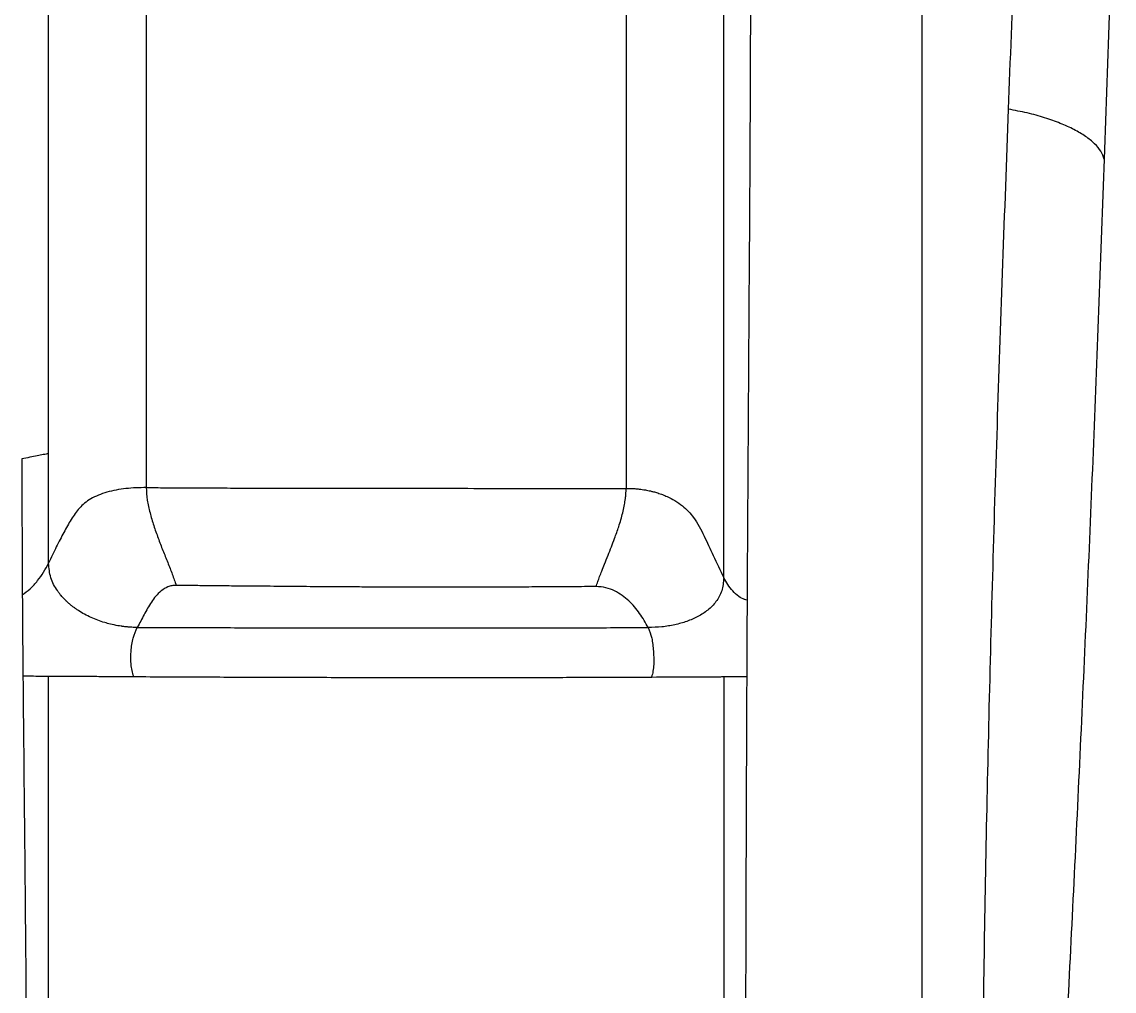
# Model space of a CAD drawing. Extents: x 943 to 1030, y 781 to 934.
# Drawn here: x 1010.1 to 1020.29, y 828.43 to 837.47 of the extents above; entities that cross this region are included whole.
import ezdxf

# ---------------------------------------------------------------- set-up
doc = ezdxf.new("R2010")
doc.units = 0
doc.header["$MEASUREMENT"] = 0
doc.layers.add('1', color=4, linetype='Continuous')

# ---------------------------------------------------------------- blocks, each defined once
blk = doc.blocks.new('AIRA')
at = {"layer": '1', "color": 3, "linetype": 'Continuous', "lineweight": 25}
for p, q in [((67.171, 29.254), (67.171, 30.276)), ((66.921, 30.227), (66.926, 28.958))]:
    blk.add_line(p, q, dxfattribs=at)
for points, knots in [([(68.082, 44.04), (68.082, 43.867), (68.082, 43.521), (68.082, 42.999), (68.082, 42.477), (68.082, 42.04), (68.082, 41.687), (68.082, 41.418), (68.082, 41.149), (68.082, 40.882), (68.082, 40.616), (68.082, 40.384), (68.082, 40.188), (68.082, 40.025), (68.082, 39.862), (68.082, 39.708), (68.082, 39.574), (68.082, 39.453), (68.082, 39.326), (68.082, 39.167), (68.082, 38.97), (68.082, 38.747), (68.082, 38.52), (68.082, 38.257), (68.082, 37.971), (68.082, 37.662), (68.082, 37.385), (68.082, 37.14), (68.082, 36.926), (68.082, 36.748), (68.082, 36.587), (68.082, 36.419), (68.082, 36.222), (68.082, 35.992), (68.082, 35.78), (68.082, 35.601), (68.082, 35.47), (68.082, 35.35), (68.082, 35.241), (68.082, 35.144), (68.082, 35.058), (68.082, 34.955), (68.082, 34.816), (68.082, 34.62), (68.082, 34.394), (68.082, 34.141), (68.082, 33.88), (68.082, 33.687), (68.082, 33.572), (68.082, 33.535), (68.082, 33.497), (68.082, 33.458), (68.082, 33.419), (68.082, 33.368), (68.082, 33.291), (68.082, 33.184), (68.082, 33.05), (68.082, 32.891), (68.082, 32.703), (68.082, 32.496), (68.082, 32.273), (68.082, 32.102), (68.082, 31.985), (68.082, 31.927), (68.082, 31.868), (68.082, 31.808), (68.082, 31.746), (68.082, 31.684), (68.082, 31.521), (68.082, 31.247), (68.082, 30.85), (68.082, 30.418), (68.082, 30.116), (68.082, 29.959)], [0, 0, 0, 0, 0.034549, 0.069099, 0.103651, 0.138202, 0.156302, 0.174403, 0.192505, 0.210605, 0.228706, 0.246807, 0.258016, 0.269225, 0.280434, 0.291643, 0.301367, 0.308342, 0.316839, 0.327989, 0.341794, 0.358253, 0.375213, 0.38986, 0.414279, 0.43647, 0.456434, 0.47417, 0.489679, 0.502961, 0.512871, 0.52506, 0.539527, 0.556273, 0.575616, 0.586111, 0.595776, 0.604611, 0.612615, 0.61979, 0.626134, 0.631649, 0.642587, 0.657041, 0.67501, 0.692821, 0.713112, 0.73302, 0.735769, 0.738551, 0.741367, 0.744215, 0.747096, 0.75001, 0.755572, 0.764178, 0.773758, 0.785485, 0.79936, 0.815382, 0.831257, 0.848795, 0.852961, 0.85721, 0.861544, 0.865961, 0.870461, 0.875046, 0.879714, 0.90618, 0.935049, 0.966322, 1, 1, 1, 1]), ([(72.559, 44.067), (72.559, 43.887), (72.559, 43.527), (72.559, 42.984), (72.559, 42.443), (72.559, 41.903), (72.559, 41.368), (72.559, 40.837), (72.559, 40.241), (72.559, 39.583), (72.559, 38.867), (72.559, 38.159), (72.559, 37.46), (72.559, 36.67), (72.559, 35.789), (72.559, 34.819), (72.559, 33.854), (72.559, 32.889), (72.559, 31.92), (72.559, 30.945), (72.559, 30.283), (72.559, 29.952)], [0, 0, 0, 0, 0.035708, 0.071417, 0.107127, 0.142838, 0.17855, 0.214264, 0.249978, 0.299976, 0.349976, 0.399976, 0.449978, 0.499979, 0.57141, 0.642842, 0.714275, 0.785707, 0.85714, 0.928571, 1, 1, 1, 1]), ([(67.171, 30.276), (67.171, 31.003), (67.171, 32.458), (67.171, 34.212), (67.171, 35.536), (67.171, 36.421), (67.171, 37.314), (67.171, 38.217), (67.171, 38.828), (67.171, 39.133)], [0, 0, 0, 0, 0.2500053, 0.500008, 0.60001, 0.7000117, 0.8000094, 0.9000056, 1, 1, 1, 1]), ([(76.226, 36.282), (76.218, 36.047), (76.202, 35.577), (76.168, 34.644), (76.142, 33.951), (76.125, 33.489)], [0, 0, 0, 0, 0.25, 0.500002, 1, 1, 1, 1]), ([(77.112, 35.894), (77.105, 35.653), (77.091, 35.169), (77.06, 34.211), (77.036, 33.499), (77.019, 33.024)], [0, 0, 0, 0, 0.249999, 0.500004, 1, 1, 1, 1]), ([(73.471, 29.117), (73.471, 29.125), (73.471, 29.158), (73.471, 29.232), (73.471, 29.327), (73.471, 29.431), (73.471, 29.532), (73.471, 29.647), (73.471, 29.774), (73.471, 29.891), (73.471, 30.092), (73.471, 30.356), (73.471, 30.706), (73.471, 30.994), (73.471, 31.241), (73.471, 31.442), (73.471, 31.643), (73.471, 31.845), (73.471, 32.046), (73.471, 32.266), (73.471, 32.511), (73.471, 32.786), (73.471, 33.077), (73.471, 33.385), (73.471, 33.7), (73.471, 34.376), (73.471, 34.947), (73.471, 35.415)], [0, 0, 0, 0, 0.003792, 0.01582, 0.035454, 0.049395, 0.065607, 0.08409, 0.104844, 0.126609, 0.139994, 0.201262, 0.253605, 0.307505, 0.339588, 0.371671, 0.403754, 0.435836, 0.467919, 0.500001, 0.541033, 0.584651, 0.630856, 0.679648, 0.731027, 0.780005, 1, 1, 1, 1]), ([(73.721, 35.358), (73.72, 34.812), (73.718, 33.719), (73.708, 32.1), (73.697, 30.493), (73.691, 29.437), (73.688, 28.908)], [0, 0, 0, 0, 0.25, 0.5, 0.75, 1, 1, 1, 1]), ([(75.321, 22.362), (75.321, 22.856), (75.321, 23.844), (75.321, 25.36), (75.321, 26.9), (75.321, 28.465), (75.321, 30.053), (75.321, 31.663), (75.321, 33.293), (75.321, 34.395), (75.321, 34.945)], [0, 0, 0, 0, 0.125, 0.25, 0.375, 0.5, 0.624999, 0.749999, 0.874999, 1, 1, 1, 1]), ([(76.125, 33.489), (76.107, 33.008), (76.071, 32.045), (76.022, 30.621), (75.978, 29.213), (75.942, 27.823), (75.912, 26.452), (75.89, 25.1), (75.875, 23.766), (75.871, 22.894), (75.869, 22.458)], [0, 0, 0, 0, 0.125, 0.25, 0.375, 0.5, 0.624999, 0.75, 0.875, 1, 1, 1, 1]), ([(77.019, 33.024), (77.011, 33.048), (76.995, 33.097), (76.933, 33.168), (76.849, 33.236), (76.741, 33.3), (76.613, 33.358), (76.467, 33.411), (76.304, 33.456), (76.185, 33.478), (76.125, 33.489)], [0, 0, 0, 0, 0.124981, 0.249977, 0.374975, 0.5, 0.625025, 0.750022, 0.875018, 1, 1, 1, 1]), ([(77.019, 33.024), (77.003, 32.579), (76.971, 31.689), (76.92, 30.37), (76.865, 29.067), (76.808, 27.78), (76.748, 26.509), (76.686, 25.256), (76.62, 24.019), (76.575, 23.208), (76.553, 22.803)], [0, 0, 0, 0, 0.125, 0.25, 0.374999, 0.499999, 0.624999, 0.749999, 0.874999, 1, 1, 1, 1]), ([(67.171, 30.276), (67.155, 30.273), (67.124, 30.267), (67.065, 30.255), (66.999, 30.242), (66.947, 30.232), (66.921, 30.227)], [0, 0, 0, 0, 0.25004, 0.50015, 0.750199, 1, 1, 1, 1]), ([(68.082, 29.959), (68.019, 29.958), (67.923, 29.956), (67.801, 29.937), (67.714, 29.917), (67.634, 29.889), (67.564, 29.855), (67.506, 29.814), (67.442, 29.753), (67.38, 29.664), (67.314, 29.543), (67.244, 29.409), (67.195, 29.306), (67.171, 29.254)], [0, 0, 0, 0, 0.124965, 0.187481, 0.249985, 0.312471, 0.374949, 0.437448, 0.499971, 0.624983, 0.750037, 0.875055, 1, 1, 1, 1]), ([(68.082, 29.959), (68.142, 29.959), (68.272, 29.958), (68.482, 29.957), (68.716, 29.956), (68.952, 29.955), (69.168, 29.954), (69.354, 29.954), (69.523, 29.954), (69.688, 29.954), (69.854, 29.953), (70.008, 29.953), (70.156, 29.953), (70.418, 29.953), (70.786, 29.953), (71.252, 29.952), (71.694, 29.952), (72.132, 29.952), (72.417, 29.952), (72.559, 29.952)], [0, 0, 0, 0, 0.039572, 0.086049, 0.139353, 0.194278, 0.241611, 0.281343, 0.316691, 0.353375, 0.390032, 0.426679, 0.454724, 0.488289, 0.599923, 0.700061, 0.800259, 0.900143, 1, 1, 1, 1]), ([(68.082, 29.959), (68.084, 29.92), (68.089, 29.843), (68.116, 29.724), (68.151, 29.605), (68.193, 29.488), (68.237, 29.373), (68.283, 29.26), (68.327, 29.151), (68.35, 29.081), (68.361, 29.047)], [0, 0, 0, 0, 0.124919, 0.249903, 0.374916, 0.49994, 0.624971, 0.749999, 0.875015, 1, 1, 1, 1]), ([(72.28, 29.036), (72.285, 29.051), (72.295, 29.082), (72.313, 29.13), (72.334, 29.185), (72.36, 29.251), (72.391, 29.326), (72.422, 29.406), (72.456, 29.495), (72.494, 29.601), (72.523, 29.702), (72.541, 29.784), (72.55, 29.833), (72.555, 29.874), (72.558, 29.907), (72.559, 29.933), (72.559, 29.946), (72.559, 29.951), (72.559, 29.952), (72.559, 29.952)], [0, 0, 0, 0, 0.055137, 0.108968, 0.168424, 0.241517, 0.331049, 0.415525, 0.499996, 0.617382, 0.756409, 0.821558, 0.880283, 0.911721, 0.953304, 0.98677, 0.995915, 0.99859, 1, 1, 1, 1]), ([(72.559, 29.952), (72.57, 29.952), (72.598, 29.952), (72.638, 29.95), (72.687, 29.945), (72.736, 29.938), (72.78, 29.929), (72.818, 29.92), (72.857, 29.909), (72.899, 29.894), (72.954, 29.871), (73.018, 29.838), (73.085, 29.791), (73.142, 29.738), (73.216, 29.648), (73.287, 29.512), (73.371, 29.324), (73.437, 29.188), (73.471, 29.117)], [0, 0, 0, 0, 0.020447, 0.050714, 0.075544, 0.112642, 0.142956, 0.161857, 0.18946, 0.221884, 0.252686, 0.310817, 0.376451, 0.437479, 0.500015, 0.667881, 0.828918, 1, 1, 1, 1]), ([(66.926, 28.958), (66.951, 28.976), (67.005, 29.015), (67.069, 29.089), (67.127, 29.169), (67.156, 29.226), (67.171, 29.254)], [0, 0, 0, 0, 0.231533, 0.499908, 0.750129, 1, 1, 1, 1]), ([(67.999, 28.655), (67.986, 28.655), (67.958, 28.655), (67.924, 28.657), (67.898, 28.66), (67.882, 28.662), (67.868, 28.663), (67.859, 28.665), (67.854, 28.665), (67.852, 28.665), (67.852, 28.665), (67.852, 28.665), (67.852, 28.665), (67.852, 28.665), (67.852, 28.666), (67.85, 28.666), (67.839, 28.667), (67.804, 28.673), (67.753, 28.684), (67.668, 28.707), (67.565, 28.745), (67.478, 28.792), (67.426, 28.828), (67.403, 28.844), (67.382, 28.86), (67.361, 28.878), (67.348, 28.89), (67.34, 28.897), (67.33, 28.906), (67.312, 28.924), (67.29, 28.949), (67.27, 28.974), (67.232, 29.026), (67.184, 29.115), (67.175, 29.208), (67.171, 29.254)], [0, 0, 0, 0, 0.031961, 0.07054, 0.083677, 0.096927, 0.110989, 0.118021, 0.121537, 0.122416, 0.122636, 0.122746, 0.122753, 0.122756, 0.122758, 0.123113, 0.126022, 0.151224, 0.213359, 0.259834, 0.377836, 0.500281, 0.525541, 0.550802, 0.575985, 0.600695, 0.625404, 0.626025, 0.631073, 0.661437, 0.696317, 0.723225, 0.75088, 0.876386, 1, 1, 1, 1]), ([(68.361, 29.047), (68.348, 29.046), (68.322, 29.045), (68.272, 29.03), (68.219, 28.998), (68.17, 28.947), (68.117, 28.873), (68.062, 28.774), (68.02, 28.694), (67.999, 28.655)], [0, 0, 0, 0, 0.062431, 0.124893, 0.249507, 0.374457, 0.499538, 0.749737, 1, 1, 1, 1]), ([(72.28, 29.036), (72.266, 29.036), (72.229, 29.036), (72.154, 29.035), (72.042, 29.034), (71.888, 29.033), (71.696, 29.032), (71.483, 29.031), (71.279, 29.031), (71.116, 29.03), (70.991, 29.03), (70.883, 29.03), (70.775, 29.03), (70.667, 29.03), (70.559, 29.03), (70.451, 29.03), (70.345, 29.031), (70.233, 29.031), (70.103, 29.032), (69.947, 29.032), (69.78, 29.033), (69.621, 29.035), (69.487, 29.036), (69.373, 29.037), (69.26, 29.038), (69.128, 29.039), (68.966, 29.04), (68.792, 29.042), (68.626, 29.044), (68.485, 29.045), (68.4, 29.046), (68.361, 29.047)], [0, 0, 0, 0, 0.011655, 0.028891, 0.059829, 0.100322, 0.15041, 0.210165, 0.266917, 0.308022, 0.33568, 0.363289, 0.390845, 0.41836, 0.445837, 0.473284, 0.500705, 0.526087, 0.558829, 0.598925, 0.644515, 0.685007, 0.718897, 0.746184, 0.770775, 0.804187, 0.845837, 0.893334, 0.93528, 0.970848, 1, 1, 1, 1]), ([(73.471, 29.117), (73.467, 29.076), (73.459, 28.992), (73.401, 28.892), (73.324, 28.814), (73.231, 28.754), (73.127, 28.709), (73.014, 28.678), (72.894, 28.657), (72.808, 28.655), (72.765, 28.653)], [0, 0, 0, 0, 0.1246162, 0.2494492, 0.3744489, 0.4995303, 0.6246469, 0.7497736, 0.8748976, 1, 1, 1, 1]), ([(73.688, 28.908), (73.681, 28.91), (73.673, 28.912), (73.646, 28.921), (73.604, 28.946), (73.532, 29.011), (73.495, 29.075), (73.471, 29.117)], [0, 0, 0, 0, 0.063029, 0.071233, 0.249715, 0.500193, 1, 1, 1, 1]), ([(66.926, 28.958), (66.926, 28.958), (66.926, 28.958), (66.926, 28.958), (66.926, 28.958), (66.926, 28.958), (66.926, 28.957), (66.926, 28.954), (66.927, 28.828), (66.928, 28.688), (66.929, 28.525), (66.93, 28.399), (66.931, 28.288), (66.932, 28.202)], [0, 0, 0, 0, 0.000002, 0.000017, 0.00006, 0.000226, 0.000873, 0.003429, 0.01359, 0.499414, 0.557359, 0.660105, 1, 1, 1, 1]), ([(72.765, 28.653), (72.74, 28.698), (72.69, 28.788), (72.605, 28.887), (72.523, 28.955), (72.453, 28.997), (72.373, 29.029), (72.311, 29.034), (72.28, 29.036)], [0, 0, 0, 0, 0.250141, 0.500181, 0.625262, 0.750298, 0.875239, 1, 1, 1, 1]), ([(73.688, 28.908), (73.688, 28.908), (73.688, 28.908), (73.688, 28.907), (73.688, 28.905), (73.688, 28.898), (73.688, 28.884), (73.688, 28.856), (73.688, 28.804), (73.687, 28.753), (73.687, 28.704), (73.687, 28.645), (73.686, 28.474), (73.685, 28.315), (73.685, 28.197)], [0, 0, 0, 0, 0.000293, 0.000807, 0.002501, 0.008553, 0.03131, 0.062604, 0.125144, 0.249997, 0.2784, 0.329611, 0.499997, 1, 1, 1, 1]), ([(67.965, 28.196), (67.955, 28.234), (67.935, 28.309), (67.939, 28.436), (67.955, 28.557), (67.985, 28.623), (67.999, 28.655)], [0, 0, 0, 0, 0.2496868, 0.4997077, 0.7569488, 1, 1, 1, 1]), ([(67.999, 28.655), (68.2, 28.654), (68.602, 28.653), (69.209, 28.652), (69.817, 28.651), (70.424, 28.651), (71.027, 28.65), (71.62, 28.651), (72.202, 28.652), (72.578, 28.653), (72.765, 28.653)], [0, 0, 0, 0, 0.124758, 0.249287, 0.374084, 0.499648, 0.625674, 0.750791, 0.875412, 1, 1, 1, 1]), ([(72.765, 28.653), (72.778, 28.622), (72.802, 28.558), (72.816, 28.435), (72.819, 28.327), (72.812, 28.246), (72.802, 28.21), (72.797, 28.192)], [0, 0, 0, 0, 0.244111, 0.499846, 0.749576, 0.878648, 1, 1, 1, 1]), ([(66.932, 28.202), (66.933, 28.121), (66.934, 27.949), (66.936, 27.74), (66.938, 27.589), (66.939, 27.511), (66.939, 27.446), (66.94, 27.368), (66.941, 27.265), (66.942, 27.136), (66.944, 26.987), (66.945, 26.838), (66.947, 26.697), (66.948, 26.571), (66.95, 26.372), (66.952, 26.111), (66.955, 25.803), (66.958, 25.494), (66.961, 25.155), (66.963, 24.779), (66.966, 24.394), (66.968, 24.008), (66.97, 23.619), (66.971, 23.232), (66.971, 22.98), (66.971, 22.856)], [0, 0, 0, 0, 0.045111, 0.09549, 0.116722, 0.128914, 0.138827, 0.153187, 0.172423, 0.196288, 0.224782, 0.255608, 0.279877, 0.303335, 0.325981, 0.391518, 0.449129, 0.498814, 0.564628, 0.639649, 0.710303, 0.78166, 0.857144, 0.929924, 1, 1, 1, 1]), ([(66.932, 28.202), (66.959, 28.202), (67.011, 28.202), (67.089, 28.201), (67.144, 28.201), (67.171, 28.201)], [0, 0, 0, 0, 0.3484712, 0.6838976, 1, 1, 1, 1]), ([(67.171, 28.201), (67.208, 28.201), (67.286, 28.201), (67.419, 28.2), (67.561, 28.199), (67.705, 28.198), (67.836, 28.197), (67.922, 28.197), (67.965, 28.196)], [0, 0, 0, 0, 0.143306, 0.296525, 0.504335, 0.679236, 0.840096, 1, 1, 1, 1]), ([(67.171, 22.896), (67.171, 23.47), (67.171, 24.627), (67.171, 26.396), (67.171, 27.596), (67.171, 28.201)], [0, 0, 0, 0, 0.3276377, 0.6609657, 1, 1, 1, 1]), ([(67.965, 28.196), (68.168, 28.195), (68.576, 28.193), (69.192, 28.191), (69.808, 28.189), (70.424, 28.188), (71.035, 28.188), (71.637, 28.188), (72.226, 28.19), (72.607, 28.191), (72.798, 28.192)], [0, 0, 0, 0, 0.124783, 0.249299, 0.374071, 0.499623, 0.625623, 0.750717, 0.875351, 1, 1, 1, 1]), ([(72.797, 28.192), (72.917, 28.193), (73.109, 28.194), (73.314, 28.195), (73.402, 28.195), (73.42, 28.195), (73.421, 28.195), (73.421, 28.195), (73.421, 28.195), (73.421, 28.195), (73.421, 28.195), (73.422, 28.195), (73.422, 28.195), (73.426, 28.195), (73.443, 28.195), (73.459, 28.196), (73.471, 28.196)], [0, 0, 0, 0, 0.523554, 0.843563, 0.920379, 0.922794, 0.924002, 0.924606, 0.924908, 0.925059, 0.925097, 0.925106, 0.925111, 0.925112, 0.946546, 1, 1, 1, 1]), ([(73.471, 28.196), (73.505, 28.196), (73.575, 28.196), (73.648, 28.197), (73.685, 28.197)], [0, 0, 0, 0, 0.500013, 1, 1, 1, 1]), ([(73.471, 28.196), (73.471, 27.73), (73.471, 26.799), (73.471, 25.423), (73.471, 24.061), (73.471, 23.167), (73.471, 22.721)], [0, 0, 0, 0, 0.25, 0.5, 0.75, 1, 1, 1, 1]), ([(73.685, 28.197), (73.684, 28.098), (73.683, 27.889), (73.682, 27.557), (73.68, 27.188), (73.679, 26.872), (73.678, 26.623), (73.678, 26.459), (73.677, 26.305), (73.677, 26.162), (73.676, 26.031), (73.676, 25.877), (73.675, 25.712), (73.675, 25.546), (73.675, 25.426), (73.674, 25.339), (73.674, 25.269), (73.674, 25.199), (73.674, 25.129), (73.674, 25.059), (73.673, 24.902), (73.673, 24.57), (73.672, 24.226), (73.672, 23.951), (73.672, 23.834), (73.671, 23.716), (73.671, 23.604), (73.671, 23.499), (73.671, 23.4), (73.671, 23.308), (73.671, 23.194), (73.671, 23.068), (73.671, 22.935), (73.671, 22.826), (73.671, 22.745), (73.671, 22.699), (73.671, 22.682)], [0, 0, 0, 0, 0.052361, 0.111482, 0.177362, 0.25, 0.281511, 0.31108, 0.338708, 0.364394, 0.388139, 0.409943, 0.447726, 0.477744, 0.499996, 0.512636, 0.525294, 0.53797, 0.550663, 0.563374, 0.576104, 0.636353, 0.744927, 0.76493, 0.787745, 0.809414, 0.829936, 0.849312, 0.867542, 0.884625, 0.900562, 0.930237, 0.95488, 0.97449, 0.990328, 1, 1, 1, 1])]:
    blk.add_open_spline(points, degree=3, knots=knots, dxfattribs=at)

msp = doc.modelspace()

# ---------------------------------------------------------------- block references
at = {"layer": '1'}
msp.add_blockref('AIRA', (943.177, 803.166), dxfattribs=at)

doc.saveas('drawing.dxf')
